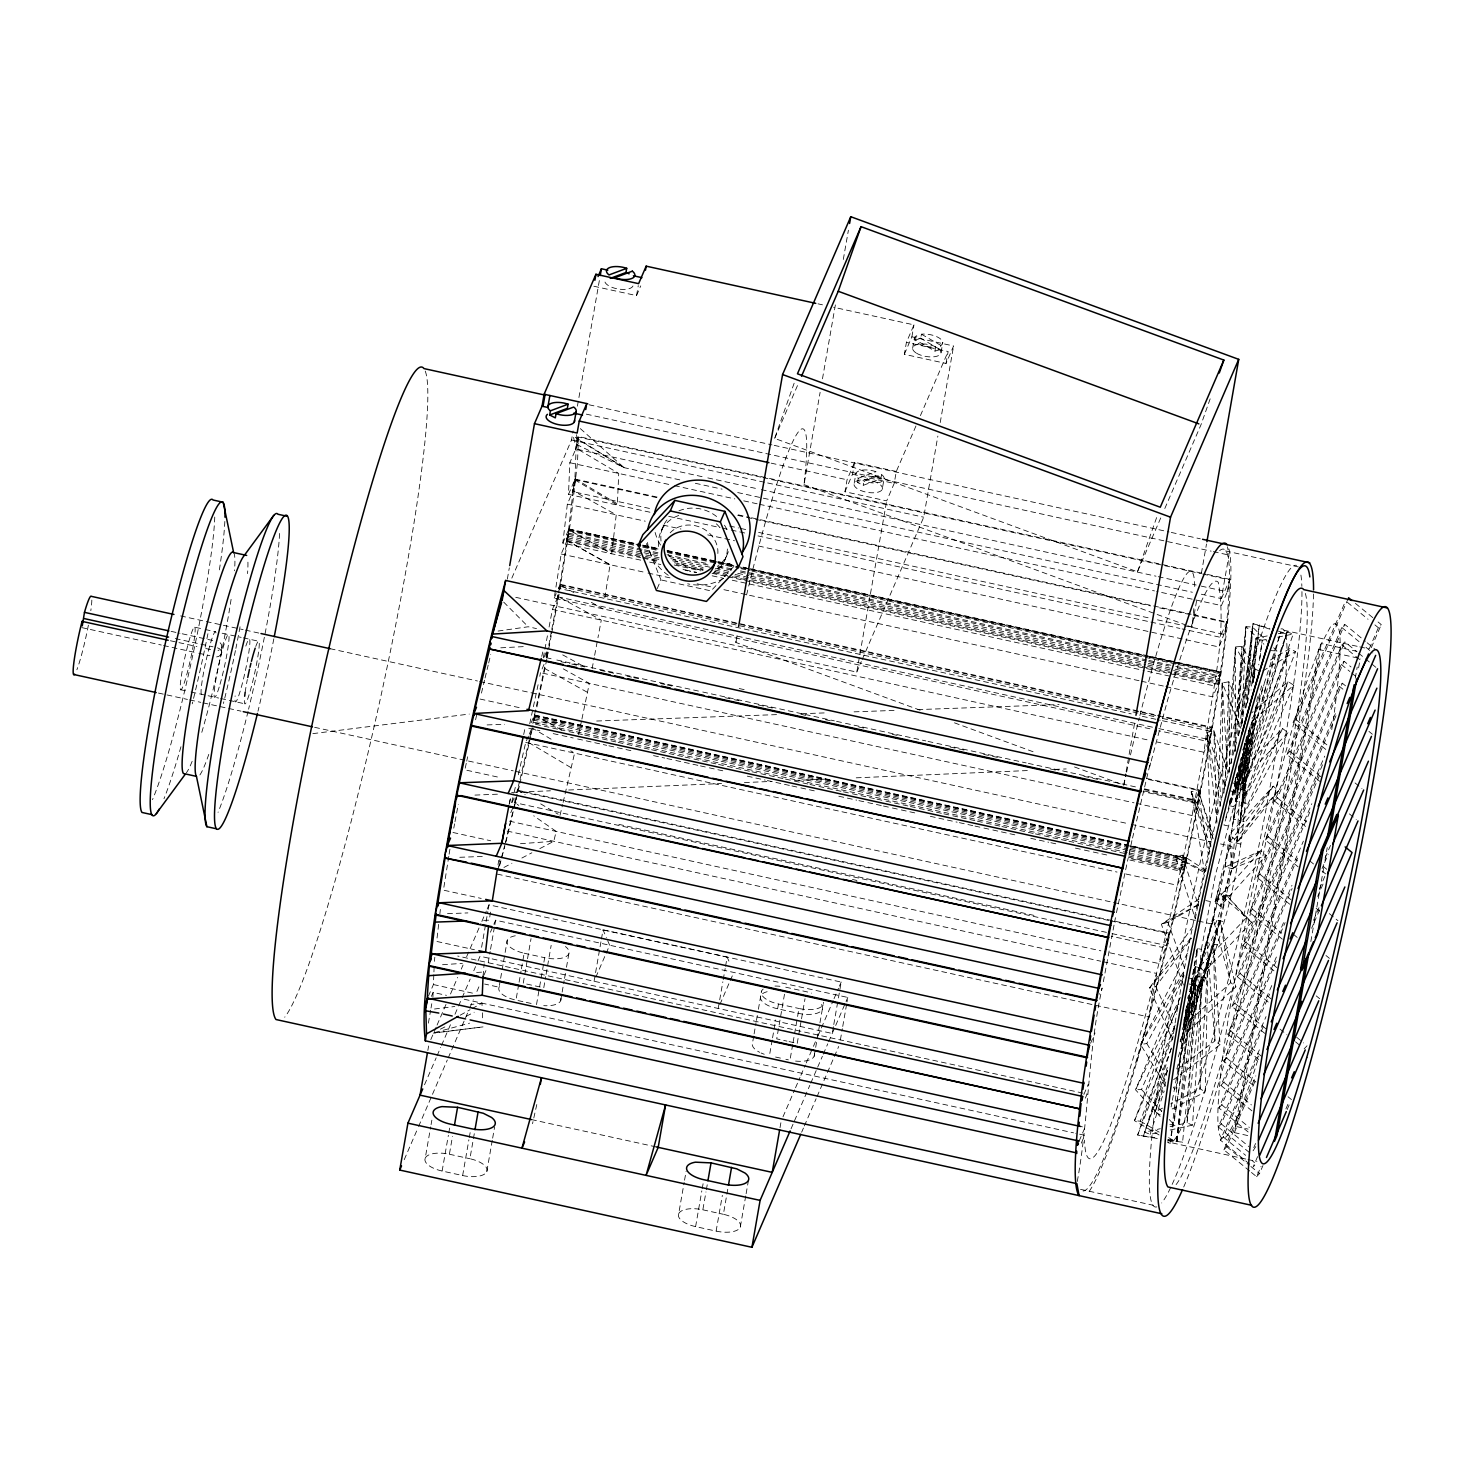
<?xml version="1.0" encoding="UTF-8"?>
<svg xmlns="http://www.w3.org/2000/svg" width="1464" height="1464" viewBox="0 0 1464 1464"><rect width="100%" height="100%" fill="white"/><g stroke="black" fill="none" stroke-linecap="round" stroke-linejoin="round"><path stroke-width="0.75" stroke-dasharray="5 3.75" d="M1189.116 983.973L1199.858 986.333L1202.566 985.601C1227.564 922.21 1244.4 852.688 1245.736 784.539L1243.046 785.253L1233.786 806.664L1229.87 805.804L1235.049 791.951L1235.067 785.143M1235.159 751.16L1235.451 646.905L1242.039 646.411L1256.387 670.97M1248.609 730.078L1240.337 820.645L1287.991 732.714L1282.519 728.486L1241.252 770.704C1231.627 835.084 1220.994 899.701 1201.047 961.848L1200.023 1088.795L1205.275 1091.906L1207.891 963.349C1233.603 883.744 1243.448 800.277 1255.728 717.891L1293.792 685.244L1288.137 681.583L1251.793 712.748M1225.276 786.388L1228.882 681.767L1222.184 682.974L1217.444 814.478M221.503 652.23L221.759 646.008M432.905 997.259L433.106 992.427L446.428 995.337M428.366 996.234L433.417 984.558L433.838 973.999M433.93 971.895L434.186 965.545M483.047 976.268L484.163 963.916M1127.683 850.383L534.122 720.233L534.708 714.963L532.384 722.502M578.262 443.281L569.844 462.716L568.49 494.374L650.839 512.418M569.185 530.133L569.148 528.925L566.184 541.954L569.185 530.133L640.591 545.798M575.187 481.528L572.314 492.16L574.913 478.673L576.139 448.167L578.353 437.699M575.315 480.338L575.279 479.131L572.753 491.611L651.663 508.923M574.766 479.826L617.351 505.08L618.723 473.439L576.139 448.167L575.352 449.503L578.317 436.492L1205.366 573.98M1077.266 1181.503C1088.996 1117.508 1087.862 1051.847 1102.154 988.017L1099.501 994.184M1125.981 874.026L1177.312 885.281L1184.12 869.433L1186.206 860.21L1186.298 857.831L1130.336 845.643M1199.858 986.333L1198.723 980.185L1201.358 949.367L1197.442 948.507L1194.825 979.324L1173.817 1124.48L1169.828 1124.718M1165.893 686.598L1212.778 696.882L1218.56 683.395L1220.738 671.793L743.035 567.135M1244.235 821.505L1233.493 819.145L1282.519 728.486L1240.337 820.645L1247.694 735.495M1235.707 778.299L1235.049 791.951L1239.13 784.393L1240.008 764.117M1241.765 723.582L1245.956 626.702L1252.415 627.013L1267.11 641.36M1237.775 735.093L1242.039 646.411L1234.042 751.16M1229.138 772.223L1235.451 646.905L1253.092 677.118M558.553 592.828L566.971 540.527L658.452 560.584M1211.808 964.19L1201.047 961.848L1195.887 975.701L1187.084 1122.87L1192.483 1125.157L1202.731 977.202L1207.891 963.349L1200.023 1088.795L1170.797 1103.874M1270.514 659.971L1289.693 648.662L1295.549 651.59L1242.954 789.828L1241.82 783.679L1244.656 743.126M1247.511 702.574L1253.019 623.701L1269.874 628.349M1230.401 798.978L1229.87 805.804L1264.091 684.182M1223.922 793.067L1235.451 646.905M1278.255 633.729L1287.094 631.954L1293.169 634.058L1241.82 783.679L1239.13 784.393L1241.399 757.419M1245.59 707.954L1252.415 627.013L1242.424 721.917M1235.067 751.215L1235.653 744.407M1235.854 742.157L1245.956 626.702L1263.908 644.233M1252.214 683.413L1256.167 638.139L1267.22 635.925M1230.199 895.931L1219.439 893.571L1199.437 966.935L1204.561 971.584L1251.574 922.357L1226.283 895.071L1220.226 906.253L1231.974 868.591L1234.61 839.183L1278.566 790.761L1273.259 786.168L1229.303 834.59L1225.13 867.091L1215.047 901.513L1220.226 906.253L1266.14 855.452L1260.943 850.712L1225.13 867.091L1235.872 869.451M1293.792 685.244L1242.442 802.437L1249.341 730.078M1254.3 678.07L1255.16 669.011L1261.016 671.958M1198.321 905.521L1198.741 901.22L1194.569 922.32M1167.265 1140.017L1182.564 1142.249L1198.65 984.76L1202.731 977.202L1187.084 1122.87L1169.242 1126.768M1273.625 647.747L1276.901 650.931L1235.049 791.951L1236.952 773.87M1231.132 763.531L1245.956 626.702M1245.736 784.539L1234.976 782.179L1287.094 631.954L1241.82 783.679L1247.072 736.044M1253.056 681.62L1259.296 624.908L1251.061 690.056M1235.488 777.659L1234.976 782.179L1235.634 777.677M1241.692 723.326L1253.019 623.701L1269.947 629.191M434.351 961.336L434.826 957.273M438.651 924.37L436.656 941.425L474.428 949.715M439.877 913.701L440.371 909.437M517.487 792.61L517.579 790.212L516.426 792.884M640.72 560.145L562.835 543.071L567.355 504.11L574.565 487.402M557.51 594.97L557.418 597.349L558.571 594.677M1136.741 1062.187L1148.911 1016.986L1156.505 973.432L1174.146 900.049L1190.342 824.616L1203.994 752.276L1209.776 738.789L1212.009 728.413L1211.954 727.205L1162.874 716.445M1233.493 819.145L1243.229 749.513M1185.108 1017.736L1170.413 1141.517L1176.196 1142.03L1195.96 985.473L1194.825 979.324L1189.5 991.787M1185.364 1015.485L1186.444 1006.482M1278.346 631.094L1286.801 633.821L1239.13 784.393L1243.668 748.452M1238.416 735.806L1253.019 623.701M1246.358 803.297L1235.598 800.936L1236.11 788.327L1289.693 648.662L1242.954 789.828L1252.306 717.305M1259.9 658.379L1262.243 640.244L1266.653 639.365M1239.111 765.91L1236.11 788.327L1246.87 790.688M1247.493 703.141L1256.167 638.139L1262.243 640.244L1258.729 664.894M1241.82 783.679L1250.11 725.412M1245.242 743.126L1235.598 800.936L1288.137 681.583L1242.442 802.437L1257.485 696.699M1245.901 707.917L1256.167 638.139M1287.991 732.714L1246.706 774.932L1236.751 843.209L1278.566 790.761M1253.166 682.425L1255.16 669.011L1253.001 682.517M1242.954 789.828L1255.911 705.319M1242.442 802.437L1255.728 717.891M448.789 856.385L443.427 890.149L481.199 898.42M449.137 854.134L450.564 845.149M490.513 912.109L489.251 920.161L480.192 920.49M498.016 864.858L498.712 860.356M1149.972 728.798L554.197 598.154L555.588 589.333M555.936 587.119L561.188 553.996L567.904 538.441M604.815 597.843L610.067 564.72L566.971 540.527M1199.236 967.576L1195.338 966.716L1175.574 1090.845L1173.286 1087.057M1201.358 949.367L1215.413 874.941L1233.786 806.664M1240.667 844.069L1229.925 841.708L1246.541 736.557M1331.728 729.621L1333.411 718.934A263.264 24.101 -77.6 0 0 1330.355 627.031L1320.455 645.386M1239.697 765.818L1236.11 788.327L1235.36 784.228M1240.063 763.567L1241.143 756.815M1181.375 1043.374L1197.442 948.507L1195.905 955.077M1191.184 983.113L1195.722 956.724M1196.106 954.528L1197.241 947.922M428.385 1023.153L430.654 1010.215M431.02 1008.056L431.77 1003.737M507.349 579.104L509.307 567.849M427.836 1050.457L428.623 1045.991M492.27 1140.364L486.798 1171.639A21.1 8.949 9.9 0 1 462.642 1175.537L442.128 1171.035A21.1 8.949 9.9 0 1 425.237 1158.134L430.69 1126.859M431.075 1124.626L431.862 1120.161M442.128 1171.035L448.368 1135.295M448.753 1133.063L449.924 1126.365M481.601 947.299L487.841 911.56M488.244 909.327L489.013 904.844L841.196 982.069L838.085 999.949M511.833 578.134L571.527 439.969L573.101 430.947M577.42 406.168L599.837 277.776M497.943 870.586L499.883 859.478M425.237 1158.134A21.1 8.949 9.9 0 1 449.393 1154.236L452.504 1136.357M1106.4 932.367L515.072 802.711L516.463 794.732M488.207 962.653L490.147 951.49M490.55 949.258L494.448 926.913M494.832 924.681L495.619 920.216L847.802 997.441L847.016 1001.907M532.878 723.472L534.269 715.493L1123.382 844.673M546.383 657.793L547.426 651.809M462.642 1175.537L468.883 1139.797M469.285 1137.565L470.438 1130.867M500.249 980.514L499.078 987.212L484.639 984.046M500.633 978.281L507.258 940.309M486.798 1171.639A21.1 8.949 9.9 0 0 469.907 1158.738L473.037 1140.859M473.421 1138.626L474.592 1131.928M593.853 286.23L636.529 295.6L638.267 285.626M518.695 984.485L515.968 1000.113A21.1 8.949 9.9 0 1 500.725 985.181M519.098 982.253L521.038 971.071M521.422 968.839L524.149 953.21A21.1 8.949 9.9 0 1 507.441 943.859A21.1 8.949 9.9 0 1 515.84 935.679M492.654 1138.132L494.612 1126.951M527.132 960.97L523.234 983.314L543.766 987.797L545.706 976.634M527.516 958.737L531.029 938.625M536.501 1004.615L539.228 988.987M539.612 986.754L543.51 964.41M543.894 962.177L544.681 957.712A21.1 8.949 9.9 0 0 565.891 956.669A21.1 8.949 9.9 0 0 565.397 946.531M546.09 974.402L551.159 945.36M536.794 1104.533L532.53 1123.711M560.657 1000.717L564.152 980.606M564.555 978.373L566.111 969.442M566.495 967.21L568.837 953.796M594.073 981.246L601.045 941.279M601.429 939.064L603.04 929.86L606.352 937.564M920.161 710.223L735.825 642.44L737.014 635.687M748.708 586.076A215.08 19.691 -77.6 0 1 804.011 484.621L820.115 392.315M822.475 378.81L835.45 304.512M843.301 259.476L848.406 230.214M745.725 1195.942L740.272 1227.216A21.1 8.949 9.9 0 1 716.116 1231.114L695.601 1226.612A21.1 8.949 9.9 0 1 678.692 1213.711L684.164 1182.436M684.548 1180.204L686.104 1171.273M718.202 1008.458L722.85 981.813M723.234 979.599L725.174 968.491M725.558 966.277L727.169 957.072L729.658 962.855M695.601 1226.612L701.823 1190.872M702.226 1188.64L703.397 1181.942M678.692 1213.711A21.1 8.949 9.9 0 1 702.848 1209.813L705.977 1191.934M706.362 1189.701L707.533 1183.004M716.116 1231.114L722.356 1195.374M915.952 425.969L896.297 471.463L894.211 483.413L886.672 500.889L844.966 491.739L847.052 479.789L854.592 462.313L897.286 471.683M753.722 1036.091L752.551 1042.789A21.1 8.949 9.9 0 0 759.67 1052.323M754.106 1033.859L756.046 1022.677M756.449 1020.445L758.004 1011.514M758.389 1009.282L761.573 991.091M740.272 1227.216A21.1 8.949 9.9 0 0 723.381 1214.296L726.492 1196.436M726.894 1194.203L728.066 1187.505M844.966 491.739L852.506 474.263L854.592 462.313M854.207 483.212L855.928 473.366M857.538 482.498L858.27 478.307A14.402 6.112 9.9 0 1 859.039 470.896A14.402 6.112 9.9 0 1 875.948 471.683L875.234 475.873L857.538 482.498L863.193 485.353L880.871 478.728L881.603 474.537L863.906 481.18L863.193 485.353M769.826 1053.458L772.168 1040.062M772.553 1037.83L775.682 1019.951M821.377 1004.579A21.1 8.949 9.9 0 1 798.154 1013.289L777.622 1008.788L778.464 1004.011A21.1 8.949 9.9 0 1 763.202 989.078M746.128 1193.709L748.47 1180.295M784.503 994.202L776.707 1038.873L786.973 1041.124M904.331 354.306L911.889 336.83L953.595 345.98L946.037 363.456L904.331 354.306L906.417 342.356L913.975 324.88L833.638 307.275M882.225 489.36A14.402 6.112 9.9 0 0 863.357 479.789A14.402 6.112 9.9 0 0 859.057 489.726A14.402 6.112 9.9 0 0 882.225 489.36L883.945 479.497M911.889 336.83L913.975 324.88M912.603 348.395L914.323 338.532M515.749 597.33L856.788 672.104L859.533 656.329M859.935 654.079L886.672 500.889M792.701 1044.564L789.956 1060.192L785.857 1059.296M793.085 1042.331L798.978 1008.495A21.1 8.949 9.9 0 0 823.39 1002.273M915.512 339.904L916.244 335.714L940.144 349.603L940.876 345.413A14.402 6.112 9.9 0 0 938.625 337.635A14.402 6.112 9.9 0 0 921.442 334.195L920.71 338.385L915.512 339.904L934.929 351.122L940.144 349.603M780.019 1127.683L781.19 1120.966M797.221 1043.374L801.119 1021.049M801.522 1018.816L805.017 998.704M934.929 351.122L935.661 346.931A14.402 6.112 9.9 0 1 918.495 343.509A14.402 6.112 9.9 0 1 916.244 335.714M814.112 1056.294L815.283 1049.578M815.686 1047.346L819.584 1025.02M819.968 1022.787L823.134 1004.597M941.059 352.458L942.779 342.594M946.037 363.456L948.123 351.506L906.417 342.356M833.4 1026.758L832.229 1033.456L480.046 956.248L476.459 964.538M833.785 1024.526L837.683 1002.181M862.204 659.532L923.711 517.195L937.857 436.089M940.217 422.565L953.595 345.98M840.391 1039.879L842.331 1028.716M842.733 1026.484L846.631 1004.139M1074.485 766.971L1123.785 785.088L1125.743 773.834M1126.145 771.583L1134.783 722.063M1132.532 838.103L1150.283 763.165M1187.67 625.695L1191.971 627.287L1197.076 598.007M1201.395 573.248L1206.501 543.986M1201.322 594.219L1221.379 598.611L1228.973 555.076L1227.436 546.749M1184.23 625.695L1224.343 634.498C1230.785 603.278 1227.418 628.459 1218.945 646.978L756.87 545.651M1247.712 1135.552L1234.372 1132.624L1318.698 649.467L1321.26 643.519L1356.872 651.334M1234.372 1132.624L1236.934 1126.676L1321.26 643.519M1355.28 678.18L1357.201 667.108M1310.829 941.553L1324.243 864.712M1324.993 860.448L1327.226 847.638M1358.61 667.804L1360.166 658.946M1171.145 1106.912L1171.969 1102.429M1172.389 1100.196L1194.825 979.324L1187.487 998.375M453.767 828.167L454.59 823.848M454.993 821.688L456.219 815.21M456.622 813.051L458.25 804.413M509.124 804.413L510.35 797.935M515.273 797.752L514.633 803.242L515.694 801.229M539.777 676.295L540.472 672.671M543.272 657.83L547.426 635.815M549.091 627.013L552.404 609.408L558.004 596.47L601.283 620.114L597.952 637.737M545.926 656.476L547.005 651.48M531.121 722.777L534.525 714.908L545.194 664.766M551.361 631.679L548.451 647.088L549.586 644.471M551.763 629.483L558.004 596.47M546.804 659.184L535.989 711.559M547.188 657.116L551.233 635.669M551.654 633.454L559.138 593.853M559.742 589.809L560.383 584.337L558.809 588.51M581.922 719.025L589.333 683.395L561.572 667.895M592.133 668.536L594.219 657.537M594.64 655.341L597.55 639.933M1103.344 981.685L1115.44 917.69M509.509 803.553L510.79 796.928M1183.278 1024.837L1184.669 1018.121M1185.145 1015.888L1195.338 966.716L1193.343 970.815M466.266 763.311L464.857 769.844L500.395 777.64M466.723 761.134L467.657 756.778M475.617 719.739L477.026 713.206M528.413 736.172L525.722 742.413L517.89 776.597M529.712 723.82L538.752 681.73M520.031 779.306L532.018 727.864L551.361 739.357M547.92 652.779L546.749 657.647M530.572 736.776L520.086 783.002M531.048 734.562L532.933 725.705M534.122 720.233L535.513 713.718M563.128 802.4L574.602 753.118L570.722 750.831M578.591 734.544L581.446 721.24M1116.446 912.731L1117.856 906.179M1118.313 904.002L1128.14 858.252M1129.055 854.043L1132.001 840.245M1199.437 896.846L1209.813 851.115M523.673 734.544L525.1 727.937M1239.422 763.97L1229.87 805.804L1229.815 799.051M481.455 693.076L484.547 680.193M485.06 678.033L488.171 665.15M488.683 663.009L490.751 654.408M511.668 802.473L513.736 793.854M514.267 791.695L515.291 787.376M519.519 781.465L517.433 790.084L525.173 794.678M505.446 842.697L512.656 812.685M513.589 808.732L515.017 802.803L518.768 805.401M516.591 797.404L515.072 802.711M505.885 842.056L519.555 785.198L517.158 790.761L1108.486 920.417M539.832 848.608L553.795 841.288L556.174 831.406L533.719 815.796M560.017 815.357L562.615 804.559M541.753 656.348L542.796 652.011M1235.049 791.951L1261.584 685.939M1225.88 817.644L1229.412 804.505M1229.998 802.309L1232.926 791.347M499.627 865.572L504.806 846.338M603.058 929.896L727.187 957.108M1149.643 766.843L1150.686 762.964M1151.216 761.006L1167.503 700.487A295.874 27.084 -77.6 0 1 1218.432 582.617C1227.656 639.054 1210.49 696.297 1203.994 752.276L1157.127 741.992M1229.851 803.242L1249.304 731.323M499.096 866.304L504.934 844.838M1239.13 784.393L1280.543 632.631L1286.801 633.821M1184.156 1024.214L1213.253 919.319L1223.995 921.679M1217.737 944.975L1206.976 942.615L1183.553 1026.41L1188.677 1030.729L1235.854 986.919L1220.098 920.819L1199.437 966.935L1246.45 917.708L1226.283 895.071L1215.047 901.513L1219.439 893.571L1251.574 922.357M1226.283 895.071L1204.561 971.584L1220.098 920.819L1230.748 982.6L1235.854 986.919M1184.138 1021.03L1201.047 961.848M1220.098 920.819L1188.677 1030.729L1213.821 944.115L1220.061 1044.747L1173.634 1079.645M1199.437 966.935L1213.253 919.319L1230.748 982.6L1183.553 1026.41L1213.821 944.115L1214.919 1040.959L1220.061 1044.747M1176.8 1068.885L1207.891 963.349L1180.368 1041.892M1167.485 1070.824L1155.224 1111.908L1160.476 1115.001L1161.794 1110.7M1185.547 1010.288L1195.887 975.701L1206.629 978.062M1178.3 1056.88L1202.731 977.202L1180.112 1041.343M1229.211 807.945L1223.959 825.037L1227.857 825.897M1171.328 1047.986L1144.702 1132.13L1150.1 1134.399L1159.031 1132.459M1189.756 989.719L1195.887 975.701M1242.771 750.227L1280.543 632.631M1150.1 1134.399L1164.173 1091.028M1180.35 1041.142L1198.65 984.76L1195.96 985.473L1186.096 1010.764M1175.135 1025.001L1137.638 1135.112L1158.518 1138.736M1143.219 1136.503L1167.32 1067.457M1183.9 1020.005L1195.96 985.473L1170.413 1141.517L1166.625 1139.321M1160.732 517.927L1137.455 571.802L774.657 438.395L794.421 382.415M1137.455 571.802L1157.237 515.822M1210.161 398.83L1201.029 424.67L1164.319 509.637M1165.783 1081.969L1155.224 1111.908L1163.02 1107.882M1167.375 1070.184L1144.702 1132.13L1160.312 1128.707M1182.235 1029.613L1198.65 984.76L1176.983 1140.859L1182.564 1142.249M1319.503 647.6L1306.913 681.309A263.264 24.101 -77.6 0 0 1245.882 921.533L1233.731 985.894A263.264 24.101 -77.6 0 0 1227.729 1135.021L1238.05 1115.879L1251.171 1080.725A263.264 24.101 -77.6 0 0 1258.839 1056.788M1178.41 1003.407L1134.509 1120.674L1159.067 1134.948M1206.025 870.531L1182.29 855.177L1175.629 857.3L1204.652 872.581L1206.263 868.372M1174.421 1027.142L1134.509 1120.674L1140.273 1121.186L1172.847 1036.494M1171.31 1048.7L1137.638 1135.112L1157.31 1137.986M1184.065 975.591L1135.515 1089.802L1160.129 1116.483M636.529 295.6L640.738 285.883M679.754 479.863L624.03 467.638L575.004 443.683L578.573 435.412L577.493 462.331L570.667 521.056L559.962 588.62L1131.215 713.865M568.49 494.374L575.7 477.667M562.835 543.071L569.697 527.186M554.197 598.154L557.473 590.559M558.296 588.656L560.913 582.599M544.077 657.208L548.122 647.838M542.064 668.993L544.443 663.466M529.309 734.105L532.018 727.864M512.016 802.656L515.438 794.714M431.404 996.362L433.106 992.427M510.735 812.74L513.315 806.774M430.8 1039.605L436.18 1027.161M437.059 1025.093L446.026 1004.359M450.509 994.001L457.665 977.403M461.252 969.113L463.045 964.977M466.632 956.687L480.961 923.51M481.857 921.442L486.322 911.066M487.219 908.998L489.013 904.844M661.472 530.371L663.832 524.899M424.523 1084.769L436.162 1057.832M437.059 1055.745L440.646 1047.455M441.524 1045.388L450.491 1024.654M454.975 1014.296L457.646 1008.074M458.543 1006.006L461.233 999.784M462.13 997.698L470.2 979.05M473.769 970.76L475.562 966.606M490.422 932.22L493.02 926.218M493.88 924.223L495.619 920.216M404.229 1159.689L417.697 1128.524M418.594 1126.457L447.307 1059.991M448.204 1057.905L468.846 1010.142M469.743 1008.056L473.329 999.747M476.916 991.439L479.606 985.217M483.962 975.134L486.56 969.131M657.171 588.711L660.959 579.927L645.331 540.857M774.657 438.395L797.935 384.52M724.406 560.95L726.766 555.478M595.811 977.238L605.309 955.223M606.188 953.229L609.646 945.213L607.176 939.467M920.417 415.611L948.123 351.506M856.788 672.104L861.308 661.637M719.94 1004.45L729.438 982.436M730.316 980.441L733.775 972.444M782.984 1116.831L794.623 1089.875M795.519 1087.807L800.003 1077.431M800.899 1075.363L805.365 1065.005M806.261 1062.919L812.538 1048.407M813.435 1046.339L817.022 1038.049M817.918 1035.981L833.144 1000.736M834.041 998.649L838.506 988.291M839.403 986.224L841.196 982.069M791.036 1128.836L809.83 1085.3M810.727 1083.214L822.384 1056.276M823.28 1054.19L827.746 1043.832M828.642 1041.764L834.828 1027.454M835.688 1025.459L845.204 1003.444M846.064 1001.449L847.802 997.441M801.65 1132.221L803.443 1128.03M804.358 1125.944L816.107 1098.75M817.004 1096.646L838.707 1046.449M1221.379 598.611L1229.906 579.36L1227.71 590.944L1221.434 605.584L1156.706 591.401M1226.795 621.706L1220.079 637.243L1182.125 628.916M1090.589 1043.283L1095.017 1033.017M1083.854 1094.486L1088.246 1084.312M1085.336 1098.165L1087.13 1094.047L457.738 956.047M1079.133 1141.06L1085.007 1127.426L1080.542 1126.457M1081.292 1143.164L1084.696 1135.295L1075.765 1133.337M1325.78 749.458L1293.041 722.594L1345.617 600.862M1293.041 722.594L1295.933 719.464L1348.527 597.733M1319.705 781.337L1286.947 754.472L1341.811 627.489L1344.721 624.359L1365.4 641.323M1286.947 754.472L1289.857 751.343L1344.721 624.359M1305.559 826.483L1274.54 801.028L1341.939 645.02L1344.849 641.891L1356.908 651.773M1274.54 801.028L1277.431 797.898L1344.849 641.891M1298.147 866.853L1265.408 839.988L1341.244 664.436L1344.135 661.307L1351.034 666.962M1265.408 839.988L1268.3 836.859L1344.135 661.307M1289.711 904.203L1256.954 877.339L1339.469 686.36L1342.36 683.231L1345.819 686.067M1256.954 877.339L1259.864 874.209L1342.36 683.231M1282.299 939.156L1249.542 912.292L1335.827 712.584M1249.542 912.292L1252.452 909.144L1336.028 715.695M1369.298 648.717L1378.374 627.727L1381.266 624.597L1376.105 620.37M1273.973 970.815L1242.954 945.36L1324.7 756.156M1371.311 647.674L1381.266 624.597M1242.954 945.36L1245.846 942.23L1323.108 763.421M1237.702 964.849L1319.156 776.323M1268.19 1002.035L1237.153 976.58L1311.836 803.736M1237.153 976.58L1240.063 973.45L1310.243 811.019M1264.695 1033.328L1231.938 1006.463L1303.363 841.159M1231.938 1006.463L1234.847 1003.334L1299.044 854.756M1258.729 1059.515L1227.71 1034.078L1291.962 885.354M1227.71 1034.078L1230.62 1030.931L1292.145 888.52M1253.001 1085.19L1223.703 1061.144L1284.898 919.502M1223.703 1061.144L1226.612 1058.014L1285.118 922.613M1251.94 1110.865L1220.921 1085.428L1276.992 955.608M1220.921 1085.428L1223.812 1082.299L1277.194 958.755M1325.103 857.867L1330.502 845.405M1248.17 1132.001L1218.871 1107.955L1272.106 984.723M1322.047 868.536L1323.767 864.565M1324.627 862.589L1328.196 854.299M1218.871 1107.955L1221.763 1104.826L1269.599 994.129M1319.393 888.923L1324.792 876.424M1317.691 896.426L1323.017 884.091M1249.341 1152.479L1218.322 1127.042L1266.031 1016.638M1218.322 1127.042L1221.232 1123.895L1264.42 1023.922M1313.519 920.325L1319.833 905.685M1311.616 928.286L1313.336 924.333M1314.196 922.338L1319.558 909.931M1249.67 1164.136L1220.372 1140.108L1260.65 1046.888M1220.372 1140.108L1223.282 1136.979L1259.077 1054.117M1249.707 1171.035L1223.867 1149.826L1255.819 1075.857M1223.867 1149.826L1226.759 1146.696L1255.179 1080.944M1253.77 1147.648L1255.563 1143.476M1255.783 1146.586L1251.08 1153.907M1257.594 1156.615L1253.111 1166.973L1256.021 1163.843L1252.58 1161.007M1251.446 1172.463L1256.606 1176.69L1261.053 1166.424M1285.904 1108.889L1288.576 1102.721M1256.606 1176.69L1259.516 1173.561L1262.975 1165.545M1287.167 1109.566L1289.747 1103.582M1180.368 997.478L1135.515 1089.802L1141.499 1089.472L1178.904 1004.158M1193.508 970.87L1195.338 966.716M1187.469 953.101L1140.602 1044.582L1165.93 1086.215M1183.516 972.041L1140.602 1044.582L1146.806 1043.521L1183.736 974.237M1192.904 926.255L1149.423 988.127L1172.243 1038.909M1190.982 938.021L1149.423 988.127L1155.81 986.498L1191.714 938.406M1229.925 841.708L1273.259 786.168L1236.751 843.209L1241.252 770.704L1246.706 774.932M1215.047 901.513L1260.943 850.712L1231.974 868.591L1229.303 834.59L1234.61 839.183M1304.131 1048.901L1307.041 1045.772M733.867 566.422L711.028 590.907L660.959 579.927M1177.404 1069.141L1214.919 1040.959L1206.976 942.615M1198.961 899.061L1161.355 924.242L1183.498 985.199M1262.938 670.823L1295.549 651.59M1198.083 904.679L1161.355 924.242L1167.906 922.247L1198.229 904.898M460.172 1015.211L470.09 1009.721M472.067 1008.623L481.967 1003.133L482.095 1006.555L481.967 1003.133L470.658 1004.542M503.927 867.457L511.906 863.266M521.879 858.032L531.853 852.798M1172.17 1108.98L1205.275 1091.906M440.408 1029.174L446.374 1026.191M466.247 1016.236L474.19 1012.246M1231.974 868.591L1266.14 855.452M858.27 478.307L875.948 471.683M1204.652 872.581L1191.22 791.878L1197.955 789.828L1213.29 835.322M1220.738 671.793L1214.425 685.939L1143 670.274M1211.954 727.205L1205.787 741.022L1158.902 730.756M1136.247 803.315L1192.062 815.558C1196.436 812.41 1206.702 769.789 1194.441 802.894L1143.091 791.64M434.643 1032.559L469.56 1023.171M1186.298 857.831L1180.35 871.117L1126.786 859.368M1109.785 952.789L1158.884 963.55L1166.991 944.683L1169.242 933.483L1162.745 947.501L1111.396 936.246M1210.838 846.832L1207.105 732.421L1213.857 730.701L1227.674 771.839M1170.175 1130.025L1192.483 1125.157M1277.706 637.151L1293.169 634.058M498.089 631.057L528.23 626.757L536.519 628.587M312.857 733.629L469.285 714.066M434.497 1009.007L454.847 1006.5M434.643 1032.87L483.029 1026.886L433.289 1033.108M520.47 843.703L553.795 841.288M442.531 964.721L462.368 963.367M476.605 972.48L483.23 972.041M500.779 647.82L525.356 646.521M511.631 792.427L550.427 790.798M568.673 790.011L721.587 783.533M744.407 782.563L771.784 781.41M794.604 780.44L828.844 778.994M856.239 777.823L1029.668 770.467M1054.775 769.405L1066.195 768.929M474.94 795.098L497.577 794.183M487.091 724.918L504.623 724.277M535.165 723.198L569.35 721.99M596.672 721.02L776.634 714.615M801.686 713.718L824.47 712.913M854.079 711.852L897.359 710.314M917.855 709.601L1059.094 704.568M459.806 857.282L484.017 856.422M447.49 913.664L467.876 912.914M1270.441 650.602L1276.901 650.931M1168.235 1139.578L1176.983 1140.859L1191.806 983.259L1202.566 985.601M818.01 303.835L822.475 304.823M589.059 404.778L771.986 444.891M774.218 445.367L1169.059 531.944M1171.292 532.438L1200.297 538.807M1225.624 550.958L1298.275 566.897M586.314 414.147L1211.131 551.159M1213.363 551.654L1228.973 555.076M852.506 474.263L894.211 483.413M771.162 463.155L847.052 479.789M1207.58 574.455L1229.906 579.36M760.859 477.136L577.877 437.022L575.791 448.972L705.575 477.429M763.092 477.63L1200.462 573.522M1202.694 574.016L1229.467 579.89L1227.381 591.84L1198.394 585.49M571.527 439.969L765.452 482.479M767.685 482.974L923.711 517.195M707.807 477.904L759.084 489.159M761.317 489.653L1156.029 576.194M1158.244 576.688L1196.161 584.996M695.345 483.285L722.1 489.141M737.691 492.563L1192.391 592.261M569.844 462.716L672.287 485.188M674.52 485.664L734.8 498.895M743.73 500.853L757.126 503.781M759.359 504.275L1154.474 590.907M1283.873 630.252L1357.604 646.411M1359.836 646.905L1368.767 648.863M575.279 479.131L657.848 497.229M738.167 514.852L749.33 517.304M751.563 517.78L758.261 519.263M760.493 519.738L1191.165 614.185M1193.398 614.66L1226.869 621.999M574.84 479.661L657.409 497.778M737.746 515.383L744.426 516.847M746.658 517.341L753.356 518.805M755.589 519.299L1150.558 605.895M1159.488 607.853L1226.429 622.548M1318.698 649.467L1358.757 658.251M729.639 526.015L738.551 527.973M740.784 528.467L747.482 529.931M758.608 532.365L1148.581 617.881M1157.493 619.839L1181.997 625.201M668.7 516.334L720.05 527.589M722.283 528.083L728.981 529.547M731.213 530.041L746.841 533.463M757.986 535.916L1148.654 621.578M1150.887 622.072L1179.893 628.422M567.355 504.11L645.24 521.184M663.101 525.1L680.961 529.016M707.753 534.891L734.544 540.765M568.984 528.98L640.39 544.626M642.623 545.12L658.416 548.506M667.163 550.501L734.288 565.141M569.221 529.327L640.628 544.974M642.861 545.468L658.489 548.89M667.401 550.848L734.361 565.525M743.273 567.483L1147.172 656.055M1149.405 656.531L1220.811 672.196M657.977 549.037L568.709 529.456L566.623 541.406L640.738 557.656M666.907 550.995L711.522 560.785M713.755 561.261L733.848 565.671M736.081 566.165L1220.299 672.342L1218.213 684.292L1169.169 673.532M642.824 546.292L658.452 549.714M667.383 551.672L738.789 567.318M741.022 567.812L1147.136 656.86M1149.368 657.354L1220.775 673.019M569.093 530.993L640.5 546.658M642.733 547.152L658.342 550.574M667.273 552.532L738.679 568.178M740.912 568.673L749.842 570.631M752.075 571.125L1220.683 673.861M568.746 533.207L642.385 549.366M644.618 549.842L657.995 552.788M666.925 554.746L709.326 564.043M718.257 566.001L731.634 568.929M740.564 570.887L1146.696 659.935M1148.929 660.429L1173.469 665.809M1175.702 666.303L1220.336 676.075M568.508 534.415L642.147 550.556M644.38 551.05L657.775 553.978M668.938 556.43L709.107 565.232M718.019 567.19L731.414 570.118M740.345 572.076L1146.458 661.124M1148.691 661.618L1168.784 666.029M1177.715 667.987L1220.098 677.283M568.142 536.117L641.781 552.257M644.014 552.752L659.642 556.174M670.805 558.626L713.188 567.922M715.42 568.416L728.816 571.344M737.746 573.302L748.891 575.755M751.124 576.23L1146.092 662.844M1148.325 663.338L1172.884 668.719M1175.116 669.194L1219.732 678.985M567.758 537.782L643.611 554.417M645.844 554.911L659.239 557.839M672.635 560.767L703.873 567.629M715.036 570.063L732.878 573.98M735.111 574.474L748.507 577.402M750.739 577.896L1145.708 664.51M1147.941 664.985L1219.347 680.65M567.337 539.283L643.208 555.917M645.441 556.412L658.837 559.339M674.465 562.762L703.47 569.13M714.615 571.564L725.778 574.016M734.708 575.974L1145.287 666.01M1147.52 666.486L1172.078 671.885M1174.311 672.36L1218.926 682.151M676.313 564.5L703.086 570.374M714.249 572.808L729.859 576.23M732.091 576.725L1171.694 673.111M1173.927 673.605L1218.56 683.395M642.971 558.15L658.58 561.572M674.19 564.994L700.945 570.869M712.09 573.302L725.467 576.249M727.699 576.725L1166.936 673.037M649.65 562.103L660.813 564.555M685.372 569.935L696.535 572.387A34.99 31.531 23.4 0 1 689.855 571.399M712.163 575.809L723.326 578.262M732.256 580.22L1140.767 669.798M561.188 553.996L645.77 572.552M648.003 573.046L670.329 577.932M697.12 583.807L712.748 587.229M723.911 589.681L1139.12 680.723M1141.353 681.217L1163.66 686.104M560.383 584.337L1138.333 711.047M1140.548 711.541L1160.641 715.951M1155.755 715.512L559.943 584.868L573.778 592.536M1157.987 715.988L1211.533 727.736L1209.447 739.686L1155.993 727.974M560.309 586.405L1138.26 713.133M1140.493 713.609L1153.888 716.555M1162.819 718.513L1211.899 729.273M1142.378 716.317L1160.22 720.233M1162.453 720.727L1211.552 731.488M557.857 596.818L1153.76 727.48M552.404 609.408L1148.197 740.034M1232.285 782.892L1243.046 785.253M1229.925 790.816L1238.965 792.811M739.265 688.538L745.963 690.02M1146.586 778.427L1200.151 790.176M1148.435 779.47L1199.711 790.706L1197.625 802.656L1144.024 790.908M546.2 657.684L554.691 659.55M556.814 660.008L700.524 691.52M702.757 692.014L834.352 720.855M836.584 721.349L843.264 722.813M845.497 723.308L925.797 740.912M928.03 741.406L934.709 742.87M936.942 743.364L1026.154 762.927M1028.387 763.403L1068.537 772.205M1070.77 772.699L1135.442 786.882M1144.354 788.84L1195.649 800.076M560.987 661.691L569.606 663.576M571.747 664.052L584.667 666.889M600.277 670.311L613.654 673.239M627.013 676.167L631.478 677.155M633.711 677.631L640.39 679.095M660.447 683.505L664.912 684.475M667.145 684.969L673.824 686.433M725.083 697.669L731.78 699.133M733.995 699.627L740.692 701.091M758.517 705.008L765.196 706.471M767.429 706.966L774.127 708.43M800.863 714.286L807.542 715.75M825.385 719.666L832.064 721.13M858.819 727.004L865.499 728.468M892.235 734.324L898.933 735.788M950.191 747.024L956.87 748.488M959.103 748.982L965.801 750.446M983.625 754.363L990.304 755.827M992.537 756.321L999.217 757.785M1050.493 769.021L1057.173 770.485M1083.909 776.359L1090.607 777.823M1092.839 778.299L1099.519 779.781M1144.098 789.553L1195.356 800.79M542.687 673.166L1134.014 802.821M180.658 615.923L243.134 629.63M245.366 630.106L258.762 633.052M330.169 648.698L477.447 680.998M479.661 681.492L528.76 692.252M530.993 692.747L1129.037 823.866M1131.251 824.36L1211.588 841.965M1220.519 843.923L1231.681 846.375A40.187 3.678 -77.6 0 1 1220.83 908.485A40.187 3.678 -77.6 0 1 1215.889 901.44A40.187 3.678 -77.6 0 1 1231.681 846.375M194.785 627.214A32.153 2.946 -77.6 0 1 186.111 676.899A32.153 2.946 -77.6 0 1 182.14 671.281A32.153 2.946 -77.6 0 1 194.785 627.214L203.13 629.044M205.216 629.502L215.629 631.789M222.144 633.217L241.176 637.389M243.262 637.846L258.908 641.287M480.064 699.042L522.465 708.338M171.087 631.35L179.981 633.308M182.195 633.784L213.286 640.61M534.543 714.999L1128.286 845.112M534.781 715.365L1128.36 845.515M1130.592 845.991L1186.371 858.233M1125.615 845.149L1185.858 858.362L1183.772 870.311L1127.994 858.087M534.763 716.171L1128.323 846.32M1130.556 846.814L1186.334 859.039M175.277 638.56L213.03 646.832M534.616 717.342L1128.195 847.491M1130.428 847.985L1186.206 860.21M534.378 718.806L1127.957 848.955M1130.19 849.449L1185.968 861.674M1129.915 850.877L1185.712 863.12M170.41 640.756L196.908 646.557M205.747 648.497L212.371 649.943M533.665 722.356L1127.225 852.506M1129.458 852.981L1185.254 865.224M535.549 724.296L557.857 729.2M560.09 729.676L566.788 731.158M569.02 731.634L582.398 734.58M584.63 735.056L591.328 736.538M593.561 737.014L600.258 738.497M602.491 738.972L615.868 741.919M618.101 742.394L624.799 743.877M627.031 744.353L649.339 749.257M651.572 749.751L658.269 751.215M660.502 751.691L682.828 756.595M685.061 757.089L691.74 758.553M693.973 759.047L716.299 763.933M718.531 764.428L725.211 765.892M727.443 766.386L749.769 771.272M752.002 771.766L758.681 773.23M760.914 773.724L783.24 778.61M785.473 779.104L792.17 780.568M794.385 781.062L807.78 783.99M810.013 784.484L816.711 785.948M818.943 786.442L841.251 791.329M843.484 791.823L850.181 793.287M852.414 793.781L874.722 798.667M876.954 799.161L883.652 800.625M885.885 801.119L908.192 806.005M910.425 806.499L917.123 807.963M919.355 808.457L941.663 813.344M943.896 813.838L950.594 815.302M952.826 815.796L975.134 820.682M977.366 821.176L984.064 822.64M986.297 823.134L999.692 826.062M1001.925 826.556L1008.623 828.02M1010.837 828.514L1017.535 829.978M1019.768 830.472L1033.163 833.419M1035.396 833.894L1042.094 835.358M1044.326 835.853L1066.634 840.757M1068.866 841.233L1075.564 842.715M1077.797 843.191L1100.104 848.095M1102.337 848.571L1109.035 850.053M1111.268 850.529L1126.877 853.951M1129.11 854.445L1184.907 866.688M1128.707 855.946L1184.504 868.189M81.801 627.617L161.315 645.038M163.529 645.533L196.652 652.798M198.866 653.273L209.901 655.707M1128.323 857.19L1184.12 869.433M528.76 728.249L539.868 730.682M553.209 733.61L559.87 735.074M562.084 735.55L573.193 737.984M577.639 738.972L606.663 745.322M608.896 745.817L631.204 750.703M653.53 755.607L664.693 758.059M666.925 758.535L673.623 760.017M675.856 760.493L698.182 765.398M700.414 765.892L707.112 767.356M709.345 767.85L724.973 771.272M747.299 776.158L765.141 780.074M767.374 780.568L789.7 785.473M791.933 785.948L798.63 787.412M800.863 787.907L816.491 791.329M838.817 796.233L856.678 800.149M858.911 800.643L865.608 802.107M867.841 802.601L881.237 805.529M883.469 806.024L890.149 807.488M892.381 807.982L899.079 809.446M901.312 809.94L916.94 813.362M930.335 816.308L957.127 822.182M959.359 822.658L972.755 825.605M974.987 826.08L981.685 827.563M983.918 828.038L990.616 829.521M992.848 829.997L1017.407 835.395M1030.784 838.323L1048.645 842.239M1050.878 842.733L1057.575 844.197M1075.436 848.114L1082.134 849.577M1084.366 850.072L1091.064 851.536M1093.297 852.03L1108.925 855.452M525.722 742.413L1117.05 872.068M1205.805 900.561L1209.721 901.421M180.584 689.709L188.929 691.539M190.997 691.996L218.63 698.053M220.716 698.511L244.689 703.781M158.441 693.058L187.447 699.426M189.68 699.902L200.824 702.354M203.057 702.848L240.993 711.156M314.632 727.315L513.242 770.851M515.474 771.345L1111.268 901.989M1113.5 902.465L1196.07 920.582M1198.302 921.057L1213.912 924.498M517.579 790.212L1169.169 933.099M1110.719 920.911L1168.748 933.629L1166.662 945.579L1108.632 932.861M618.833 824.36L1034.554 915.512M852.451 879.48L856.916 880.45M509.527 821.176L1100.855 950.831M1187.981 977.824L1198.723 980.185M507.148 831.058L1100.708 961.207M1102.941 961.702L1156.505 973.432A295.874 27.084 -77.6 0 1 1084.495 1140.127M452.962 832.485L490.714 840.775M497.321 874.118L1148.911 1016.986M785.729 987.194L806.243 991.695A21.1 8.949 9.9 0 1 811.44 993.141M778.464 1004.011L798.978 1008.495M524.149 953.21L544.681 957.712M1236.934 1126.676L1248.06 1129.11M789.023 1041.581L795.172 1042.935M1245.773 1159.049L1167.577 1141.902A263.264 24.101 -77.6 0 0 1248.243 895.895A263.264 24.101 -77.6 0 0 1280.945 628.971M1248.005 1159.543L1256.936 1161.501M518.018 1000.571L524.185 1001.925M526.235 1002.364L532.384 1003.718M775.591 1057.045L783.807 1058.838M433.417 984.558L475.617 993.818M464.198 999.235L1073.533 1132.843M1080.524 1189.335L1153.175 1205.256M531.487 1119.576L655.982 1146.879M449.393 1154.236L469.907 1158.738M702.848 1209.813L723.381 1214.296M804.011 484.621L1185.529 624.908M954.455 722.832L1033.767 751.984M875.234 475.873L880.871 478.728M1205.513 871.281L1175.629 857.3L1195.21 918.532M562.725 654.884L582.324 665.608M566.952 540.655L610.067 564.72M591.346 602.344L603.058 608.878M544.517 668.389L587.631 692.454M534.525 714.908L561.938 730.207M921.442 334.195L940.876 345.413M1140.273 1121.186L1159.177 1132.148M1168.638 1137.638L1176.196 1142.03M574.913 478.673L617.497 503.945M528.833 742.632L571.418 767.886M540.673 803.864L558.095 814.204M580.348 428.623L624.03 467.638L577.054 438.944L576.56 434.698M624.03 467.638L573.229 436.034L575.004 443.683M1355.426 603.388L1374.385 618.943M1347.338 602.29L1368.035 619.254M1374.916 624.908L1378.374 627.727M1367.12 642.751L1375.739 649.815M1341.811 627.489L1359.05 641.635M1365.949 647.289L1372.829 652.944M1358.629 653.2L1363.808 657.446M1365.528 658.855L1375.867 667.328M1341.939 645.02L1353.999 654.92M1355.719 656.329L1360.898 660.575M1341.244 664.436L1349.863 671.5M1351.583 672.928L1356.744 677.155M1339.469 686.36L1342.909 689.196M1368.931 731.414L1372.372 734.233M1295.933 719.464L1328.69 746.329M1355.06 782.929L1361.959 788.584M1289.857 751.343L1322.596 778.207M1349.387 813.874L1356.268 819.529M1277.431 797.898L1306.73 821.926M1323.346 866.523L1326.805 869.342M1310.115 861.161L1313.556 863.998M1322.175 871.062L1325.615 873.898M1268.3 836.859L1297.598 860.887M1329.367 913.646L1337.986 920.71M1316.118 908.284L1319.558 911.12M1259.864 874.209L1290.882 899.646M1325.963 955.498L1329.422 958.334M1293.773 934.599L1297.214 937.436M1252.452 909.144L1281.75 933.19M1316.227 995.868L1319.668 998.704M1245.846 942.23L1278.603 969.095M1240.063 973.45L1272.802 1000.315M1296.683 1037.281L1303.582 1042.935M1279.994 1029.101L1286.893 1034.755M1295.512 1041.819L1300.691 1046.065M1234.847 1003.334L1267.604 1030.199M1230.62 1030.931L1261.639 1056.386M1288.027 1096.756L1291.468 1099.592M1226.612 1058.014L1255.911 1082.061M1223.812 1082.299L1251.391 1104.917M1221.763 1104.826L1249.341 1127.463M1221.232 1123.895L1248.81 1146.532M1223.282 1136.979L1245.681 1155.352M1226.759 1146.696L1249.176 1165.088M1250.897 1166.497L1259.516 1173.561M503.671 602.107L528.23 626.757M1141.499 1089.472L1161.501 1111.139M1169.205 1119.484L1173.817 1124.48M1146.806 1043.521L1165.216 1073.807M1209.74 851.499L1191.22 791.878L1212.961 838.25M1155.81 986.498L1174.988 1029.155M1242.497 714.816L1228.882 681.767L1229.614 771.986M1222.952 793.067L1222.184 682.974L1240.905 728.395M1167.906 922.247L1184.705 968.491M1191.22 791.878L1210.088 844.71M1216.859 821.322L1207.105 732.421L1225.313 786.552M1182.29 855.177L1198.504 905.85M1213.162 838.817L1197.955 789.828L1208.294 854.134M1207.105 732.421L1220.738 807.396M1221.305 800.332L1213.857 730.701L1216.877 823.445M1222.184 682.974L1227.893 773.962M482.351 1012.814L482.663 1019.658M735.825 642.44A215.08 19.691 -77.6 0 1 737.234 635.98M746.585 594.951A215.08 19.691 -77.6 0 1 748.177 588.29M1139.889 715.567A215.08 19.691 -77.6 0 1 1194.734 590.248M1193.819 608.548A215.08 19.691 -77.6 0 1 1191.971 627.287M1123.785 785.088A215.08 19.691 -77.6 0 1 1126.127 774.328M1126.603 772.168A215.08 19.691 -77.6 0 1 1130.007 757.071M1130.483 754.93A215.08 19.691 -77.6 0 1 1139.34 717.744M560.895 998.375A21.1 8.949 9.9 0 1 543.73 1005.658M764.245 1054.245A21.1 8.949 9.9 0 1 761.097 1053M814.368 1053.952A21.1 8.949 9.9 0 1 795.391 1061.071M774.968 986.059A21.1 8.949 9.9 0 1 780.294 986.315M777.622 1008.788A21.1 8.949 9.9 0 1 760.896 999.436A21.1 8.949 9.9 0 1 769.314 991.256M728.34 551.654A34.99 31.531 23.4 0 1 717.287 566.385M687.641 570.85A34.99 31.531 23.4 0 1 681.217 568.398M661.014 541.058A34.99 31.531 23.4 0 1 667.181 519.683M678.893 510.881A34.99 31.531 23.4 0 1 717.031 516.884M724.479 525.21A34.99 31.531 23.4 0 1 727.498 531.048M727.388 548.982A34.99 31.531 23.4 0 1 713.151 573.01M658.654 546.529A34.99 31.531 23.4 0 1 680.632 514.889M716.372 523.837A34.99 31.531 23.4 0 1 720.855 528.852M730.115 563.201A48.898 44.048 23.4 0 1 715.091 568.91M702.647 569.752A48.898 44.048 23.4 0 1 668.353 554.728M660.538 545.029A48.898 44.048 23.4 0 1 655.012 532.036M723.545 578.408A48.898 44.048 23.4 0 1 687.677 583.807M668.279 575.315A48.898 44.048 23.4 0 1 647.381 541.406M670.164 532.841A27.304 24.595 23.4 0 1 702.006 528.047A27.304 24.595 23.4 0 1 717.58 555.881M632.96 285.992A14.402 6.112 9.9 0 1 616.472 288.664A14.402 6.112 9.9 0 1 604.943 279.844M881.603 474.537A14.402 6.112 9.9 0 1 880.834 481.967A14.402 6.112 9.9 0 1 863.906 481.18M214.75 517.048A160.766 14.713 -77.6 0 1 191.51 661.087A160.766 14.713 -77.6 0 1 152.494 799.655M247.91 562.158A113.68 10.394 -77.6 0 1 247.544 573.614M240.041 626.793A113.68 10.394 -77.6 0 1 235.887 648.406M235.43 650.602A113.68 10.394 -77.6 0 1 223.406 703.507M208.785 754.363A113.68 10.394 -77.6 0 1 199.397 775.572M279.551 533.463A160.766 14.713 -77.6 0 1 248.587 709.198M248.057 711.413A160.766 14.713 -77.6 0 1 218.045 812.337M224.834 521.458A160.766 14.713 -77.6 0 1 219.069 571.893M207.925 633.729A160.766 14.713 -77.6 0 1 192.242 703.836M180.95 746.732A160.766 14.713 -77.6 0 1 163.986 798.703M201.428 694.284A32.153 2.946 -77.6 0 1 207.193 655.744A32.153 2.946 -77.6 0 1 215.995 633.692M233.636 552.568A113.68 10.394 -77.6 0 1 234.515 570.759M231.092 599.362A113.68 10.394 -77.6 0 1 200.989 735.056M192.15 761.298A113.68 10.394 -77.6 0 1 186.367 772.718M273.823 638.853A160.766 14.713 -77.6 0 1 257.975 711.248M245.824 646.082A32.153 2.946 -77.6 0 1 249.338 648.625A32.153 2.946 -77.6 0 1 240.224 691.045A32.153 2.946 -77.6 0 1 235.118 695.912M255.761 646.502A32.153 2.946 -77.6 0 1 258.542 652.029A32.153 2.946 -77.6 0 1 249.392 693.79A32.153 2.946 -77.6 0 1 244.506 697.962M245.165 692.326A32.153 2.946 -77.6 0 1 247.343 679.479M91.829 600.094A40.187 3.678 -77.6 0 1 90.823 610.671M88.371 625.201A40.187 3.678 -77.6 0 1 76.878 669.743M220.112 642.751A5.252 4.648 2.3 0 1 218.008 650.547M217.477 647.82A5.252 4.648 2.3 0 1 216.416 656.97M425.237 371.087A334.945 30.652 -77.6 0 1 381.244 694.595A334.945 30.652 -77.6 0 1 284.711 1017.206M1228.863 548.835A334.945 30.652 -77.6 0 1 1183.296 875.454A334.945 30.652 -77.6 0 1 1087.789 1193.288M1305.357 593.451A307.349 28.127 -77.6 0 1 1263.56 893.168A307.349 28.127 -77.6 0 1 1175.921 1184.815M1313.501 593.981A334.945 30.652 -77.6 0 1 1266.049 893.607A334.945 30.652 -77.6 0 1 1183.681 1187.084M1219.658 550.629A328.467 30.067 -77.6 0 1 1185.73 861.381A328.467 30.067 -77.6 0 1 1082.207 1190.818M1300.91 575.077A328.467 30.067 -77.6 0 1 1301.862 586.35M1301.954 591.602A328.467 30.067 -77.6 0 1 1247.548 926.181A328.467 30.067 -77.6 0 1 1161.702 1202.969M1156.853 1206.867A328.467 30.067 -77.6 0 1 1195.356 884.293A328.467 30.067 -77.6 0 1 1296.61 565.415M1172.518 1040.044A263.264 24.101 -77.6 0 1 1173.121 1035.871M1173.451 1033.749A263.264 24.101 -77.6 0 1 1174.769 1025.111M1175.116 1022.915A263.264 24.101 -77.6 0 1 1176.544 1013.985M1176.91 1011.734A263.264 24.101 -77.6 0 1 1236.842 741.205M1238.562 735.129A263.264 24.101 -77.6 0 1 1242.607 721.313M573.119 490.769L568.599 529.73L611.714 553.795L616.234 514.816L573.119 490.769M916.757 353.355A14.402 6.112 9.9 0 0 940.565 353.977A14.402 6.112 9.9 0 0 923.162 343.93A14.402 6.112 9.9 0 0 916.757 353.355M220.003 684.328A32.153 2.946 -77.6 0 0 228.677 634.644A32.153 2.946 -77.6 0 0 216.031 678.71A32.153 2.946 -77.6 0 0 220.003 684.328"/><path stroke-width="1.5" d="M81.874 625.531L82.057 621.377L168.195 640.262M82.277 625.805L84.473 612.355A40.187 3.678 -77.6 0 1 91.39 596.36L173.96 614.459M478.399 976.378L429.3 965.6L427.195 998.979L482.278 995.282L1080.542 1126.457M459.751 783.46L459.696 782.252L456.75 795.281L1108.779 937.619M482.278 995.282L483.047 976.268M1087.111 1057.429L1088.576 1048.974M435.686 912.566L435.595 914.945L1087.185 1057.813M488.5 926.547L485.536 952.149L431.185 954.107L436.18 914.067M431.715 955.498L431.825 953.119L431.185 954.107M447.673 847.363L447.764 844.984L445.44 852.524M474.153 715.347L474.244 712.968L471.298 725.998L1123.309 868.335L819.84 801.778M492.05 638.322L492.142 635.943L490.586 640.097M1076.699 1151.143L1076.772 1153.486M445.129 854.153L444.8 857.996L1096.573 1000.827M438.23 905.777L438.45 904.313M497.303 869.36L492.307 900.854L437.956 902.812L445.093 857.812L446.593 857.758M1141.096 787.98L1140.95 791.786M437.407 906.454L438.102 902.465L1089.692 1045.333L1088.978 1047.474M429.995 961.628L431.386 953.65L1082.976 1096.518M425.804 1008.147L427.799 997.698M800.735 1134.307L751.929 1247.291L399.745 1170.065L407.925 1123.163L422.73 1088.923M1227.07 544.663A334.945 30.652 -77.6 0 0 1129.22 836.31A334.945 30.652 -77.6 0 0 1079.096 1195.63L1076.9 1183.681L425.31 1040.812L426.5 1033.95L425.786 1009.245M502.134 600.569L505.647 580.439L1157.237 723.308L1169.407 678.088M509.71 565.598L534.47 423.663L542.028 406.187L544.114 394.237L595.939 274.28L638.615 283.65L646.173 266.155L815.777 303.359M427.451 1052.689L420.04 1095.145L531.487 1119.576M543.016 406.406L545.102 394.457M549.878 395.5L547.792 407.45L542.028 406.187M549.677 414.989L550.409 410.817A14.402 6.112 9.9 0 1 551.159 403.387A14.402 6.112 9.9 0 1 568.087 404.174L567.355 408.365L549.677 414.989L555.313 417.862L556.046 413.672L573.723 407.047A14.402 6.112 9.9 0 1 572.955 414.458A14.402 6.112 9.9 0 1 556.046 413.672M594.896 280.264L595.939 274.28M574.346 421.852L576.066 411.988M600.222 275.525L601.411 268.754L607.816 270.163M454.462 1125.194L457.573 1107.315L442 1106.601A21.1 8.949 9.9 0 0 433.6 1114.781A21.1 8.949 9.9 0 0 450.308 1124.132L470.841 1128.634A21.1 8.949 9.9 0 0 492.05 1127.591A21.1 8.949 9.9 0 0 491.556 1117.471L483.285 1113.262L457.573 1107.315M586.789 403.588L579.25 421.083L577.164 433.033L534.47 423.663M585.746 409.572L586.442 405.583M474.977 1129.696L478.106 1111.816M610.25 278.398L625.97 272.487L626.702 268.315A14.402 6.112 9.9 0 0 609.774 267.528A14.402 6.112 9.9 0 0 609.024 274.939L626.702 268.315M645.478 270.145L646.173 266.155M540.289 1084.458L541.46 1077.779L521.953 1148.16L524.624 1141.975M738.57 626.683L782.581 374.528L850.767 216.709L1238.727 359.357L1206.903 541.735M849.596 223.461L850.767 216.709M707.917 1180.771L711.047 1162.892L695.473 1162.178A21.1 8.949 9.9 0 0 687.055 1170.358A21.1 8.949 9.9 0 0 703.781 1179.709L724.314 1184.211A21.1 8.949 9.9 0 0 745.505 1183.168A21.1 8.949 9.9 0 0 745.011 1173.048L736.758 1168.839L711.047 1162.892M728.45 1185.273L731.561 1167.394M751.929 1247.291L760.109 1200.389L790.139 1130.903M779.635 1129.915L772.223 1172.371L656.311 1146.953M1135.954 715.292L1170.541 517.176L1238.727 359.357M1155.316 734.379L1157.237 723.308M1300.581 969.406L1321.443 849.889L1336.724 814.533L1338.352 814.899L1317.49 934.416L1302.21 969.772L1300.581 969.406L1302.374 965.252M1302.21 969.772L1323.072 850.255L1338.352 814.899M1306.4 958.17L1274.43 1141.408L1276.992 1135.46L1308.981 952.222L1266.946 1049.505M1354.109 684.823L1327.262 838.652L1290.571 923.583M1329.843 832.705L1356.689 678.875M1100.525 984.668L1098.915 988.383L447.325 845.515L456.713 795.849L461.343 795.666L697.999 847.546M435.906 911.102L438.102 902.465L436.711 905.704M455.469 803.571L447.325 845.515L501.786 843.282L508.722 806.572M1081.091 1103.527L1080.45 1109.017L683.688 1021.378M456.329 799.161L457.518 793.854M501.786 843.282L505.647 823.427M490.184 641.763L489.177 648.955L1140.767 791.823M430.819 960.311L431.185 958.591M1141.408 786.351L1145.909 773.267M1110.865 925.669L459.275 782.801L471.737 725.449L614.551 756.778M523.179 736.758L513.608 780.861L459.275 782.801M490.751 644.782L491.135 643.117M541.222 658.507L528.559 710.607L473.805 713.499L489.964 647.527M505.647 580.439L497.211 611.952C470.822 718.092 448.222 825.257 432.301 933.483C429.263 969.022 421.028 1005.146 425.31 1040.812M501.585 602.637L491.703 636.474L1143.293 779.342M1081.859 1100.159L1082.646 1097.414M1077.998 1144.683L1078.401 1143.183M1125.066 857.264L1122.888 868.866M1110.517 926.566L1108.34 938.149M1098.586 989.28L1096.39 1000.864M801.522 376.23L838.232 291.263L861.033 226.664L1223.849 360.071L1219.274 372.991M431.386 953.65L428.861 966.13L1080.45 1109.017M1079.133 1141.06L427.543 998.174L425.018 1010.672L438.834 1013.07M598.044 276.531L601.411 268.754M476.495 707.295L473.805 713.499L1125.395 856.367M447.325 845.515L450.546 838.067M434.936 916.958L436.034 914.414L478.417 923.711M508.136 793.506L513.736 780.568L1114.214 912.237M425.018 1004.011L427.543 998.174M424.706 1011.862L425.457 1010.123M496.204 856.239L501.823 843.209L1102.319 974.878M638.322 545.212L642.861 534.671L674.849 500.395L724.9 511.375L742.998 556.631L738.442 567.172L706.471 601.448L656.403 590.468L638.322 545.212L670.292 510.936L674.849 500.395M399.745 1170.065L401.539 1165.911M738.442 567.172L720.361 521.916L724.9 511.375M861.033 226.664L797.459 373.796L1160.275 507.221L1223.849 360.071M1347.173 703.525L1349.808 697.413M1353.34 689.251L1368.584 653.951M1329.641 761.902L1375.684 655.36M1318.149 806.335L1377.587 668.755M1325.231 804.157L1327.939 797.88M1306.419 851.298L1376.892 688.172M1367.669 723.728L1370.396 717.433M1298.037 888.483L1375.117 710.095M1331.636 828.514L1371.475 736.337M1290.077 938.955L1292.767 932.733M1283.123 958.627L1316.612 881.108M1332.661 843.959L1368.437 761.188M1277.303 989.92L1312.348 908.815M1327.537 873.642L1363.679 789.993M1282.775 991.476L1285.484 985.199M1271.191 1021.872L1306.236 940.766M1321.351 905.795L1358.006 820.938M1274.028 1029.521L1276.754 1023.226M1309.877 950.154L1313.464 941.846M1315.258 937.692L1352.041 852.542L1345.141 846.887M1263.798 1074.576L1344.867 886.964M1298.897 1007.598L1301.606 1001.321M1261.035 1098.787L1337.09 922.778M1258.143 1123.309L1328.507 960.421M1258.491 1140.328L1318.771 1000.79M1291.596 1077.888L1294.286 1071.685M1259.626 1155.499L1305.247 1049.908M1266.451 1157.512L1286.307 1111.56M489.36 648.9L563.256 664.564M273.75 515.365L243.719 556.21A113.68 10.394 -77.6 0 0 210.267 668.92A113.68 10.394 -77.6 0 0 196.451 776.378L206.9 826.702L216.288 828.752M156.337 813.581L185.068 774.493M426.5 1033.895L458.195 1016.309M550.409 410.817L568.087 404.174M444.8 857.996L466.65 862.168M428.128 975.738L465.589 973.231M546.877 630.856L492.746 634.077L503.891 590.504L546.877 630.856L1148.069 762.671M434.9 922.119L466.595 920.966M633.418 275.781L641.946 277.648M544.114 394.237L587.778 403.808M544.443 394.987L423.974 368.58A334.945 30.652 -77.6 0 0 326.143 660.209A334.945 30.652 -77.6 0 0 276.001 1019.53L1161.849 1213.766M1202.53 539.283L1309.822 562.817M573.851 413.159L582.544 415.081M579.25 421.083L768.929 462.661M1387.451 607.981A307.349 28.127 -77.6 0 0 1266.653 1029.082A307.349 28.127 -77.6 0 0 1304.57 1082.884A307.349 28.127 -77.6 0 0 1387.451 607.981L1303.729 589.626A307.349 28.127 -77.6 0 0 1213.949 857.227A307.349 28.127 -77.6 0 0 1167.943 1186.956L1251.665 1205.311M670.292 510.936L720.361 521.916M287.31 516.298L277.922 514.248A160.766 14.713 -77.6 0 0 230.964 654.225A160.766 14.713 -77.6 0 0 206.9 826.702M152.165 814.698L142.008 812.465A160.766 14.713 -77.6 0 1 166.073 639.988A160.766 14.713 -77.6 0 1 213.03 500.011L223.187 502.243L233.636 552.568L246.684 555.423M567.721 665.553L576.651 667.511M581.117 668.481L610.122 674.849M614.587 675.819L623.518 677.777M627.964 678.747L656.988 685.115M661.453 686.104L670.366 688.043M674.831 689.032L683.761 690.99M688.226 691.96L703.836 695.4M708.302 696.37L1138.974 790.798M1321.443 849.889L1323.072 850.255M260.995 633.546L330.169 648.698M526.93 709.308L1129.421 841.416M84.473 612.355L168.872 630.874M84.235 618.595L168.616 637.096M618.998 757.748L661.399 767.044M665.864 768.014L708.265 777.311M712.73 778.299L721.661 780.257M726.107 781.227L755.131 787.595M759.596 788.565L768.509 790.523M772.974 791.512L781.904 793.47M786.369 794.44L801.979 797.862M806.444 798.85L815.375 800.808M73.639 674.465L156.209 692.563M243.225 711.65L312.399 726.821M702.464 848.516L744.865 857.831M749.33 858.801L758.261 860.759M762.726 861.747L791.75 868.097M796.215 869.085L805.145 871.043M809.61 872.013L838.634 878.382M843.099 879.37L852.03 881.328M856.495 882.298L1106.546 937.125M196.451 776.378L183.421 773.504A113.68 10.394 -77.6 0 1 200.44 651.553A113.68 10.394 -77.6 0 1 233.636 552.568M471.097 863.138L573.522 885.592M577.987 886.58L680.412 909.034M684.878 910.004L740.546 922.21M744.993 923.198L787.303 932.477M791.75 933.446L847.418 945.653M851.883 946.622L894.193 955.901M898.64 956.889L907.552 958.829M911.999 959.817L954.308 969.095M958.774 970.065L1001.083 979.343M1005.53 980.313L1014.442 982.271M1018.889 983.241L1061.199 992.519M1065.646 993.507L1096.829 1000.333M485.645 899.39L1090.552 1032.029M482.882 924.699L491.812 926.639M496.278 927.627L525.283 933.995M529.748 934.965L538.679 936.923M543.144 937.893L572.149 944.262M576.615 945.232L585.527 947.19M589.992 948.178L598.922 950.136M603.388 951.106L1087.606 1057.283M478.874 950.685L1083.781 1083.323M482.846 977.348L525.247 986.644M529.712 987.614L572.113 996.911M576.578 997.899L585.509 999.857M589.955 1000.827L618.979 1007.195M623.444 1008.165L632.357 1010.123M636.822 1011.112L645.752 1013.07M650.217 1014.04L665.827 1017.462M670.292 1018.45L679.223 1020.408M443.299 1014.04L452.23 1015.998M456.695 1016.986L465.607 1018.944M470.072 1019.914L1074.814 1152.516M407.925 1123.163L760.109 1200.389M838.232 291.263L1198.888 423.883M782.581 374.528L1170.541 517.176M625.97 272.487L629.099 273.805M1348.527 597.733L1351.967 600.569M1242.058 733.793A306.909 28.09 -77.6 0 1 1309.841 576.926M715.585 561.993A27.304 24.595 23.4 0 1 681.126 572.57A27.304 24.595 23.4 0 1 665.626 540.088M654.298 514.541A48.898 44.048 23.4 0 1 718.623 484.218A48.898 44.048 23.4 0 1 742.907 551.306M647.729 529.748A48.898 44.048 23.4 0 1 704.971 497.065A48.898 44.048 23.4 0 1 742.028 554.362M574.51 420.26A14.402 6.112 9.9 0 1 557.857 424.523A14.402 6.112 9.9 0 1 547.444 414.33M159.247 809.025A160.766 14.713 -77.6 0 1 175.46 645.661A160.766 14.713 -77.6 0 1 224.962 517.195M257.444 713.48A160.766 14.713 -77.6 0 1 215.281 800.131A160.766 14.713 -77.6 0 1 271.81 541.954A160.766 14.713 -77.6 0 1 274.262 636.62M244.671 696.26A32.153 2.946 -77.6 0 1 245.165 692.326M247.745 677.484A32.153 2.946 -77.6 0 1 249.502 669.286M249.978 667.255A32.153 2.946 -77.6 0 1 250.948 663.229M251.424 661.307A32.153 2.946 -77.6 0 1 255.194 648.131M74.682 674.19A40.187 3.678 -77.6 0 1 82.057 621.377M1182.546 1189.683A334.945 30.652 -77.6 0 1 1205.293 884.476A334.945 30.652 -77.6 0 1 1313.556 589.937M1077.431 1145.36A328.467 30.067 -77.6 0 1 1077.742 1140.438M1078.876 1126.164A328.467 30.067 -77.6 0 1 1079.243 1122.229M1079.865 1116.117A328.467 30.067 -77.6 0 1 1080.542 1109.767M1081.548 1100.928A328.467 30.067 -77.6 0 1 1082.097 1096.353M1082.957 1089.362A328.467 30.067 -77.6 0 1 1083.891 1082.171M1086.105 1066.249A328.467 30.067 -77.6 0 1 1086.709 1062.095M1088.63 1049.212A328.467 30.067 -77.6 0 1 1089.308 1044.82M1090.003 1040.373A328.467 30.067 -77.6 0 1 1090.717 1035.871M1091.449 1031.333A328.467 30.067 -77.6 0 1 1094.12 1015.138M1094.907 1010.434A328.467 30.067 -77.6 0 1 1095.731 1005.731M1098.824 988.182A328.467 30.067 -77.6 0 1 1104.13 959.378M1104.991 954.857A328.467 30.067 -77.6 0 1 1108.065 938.955M1110.792 925.266A328.467 30.067 -77.6 0 1 1111.707 920.691M1112.585 916.373A328.467 30.067 -77.6 0 1 1122.815 867.786M1125.267 856.715A328.467 30.067 -77.6 0 1 1140.694 790.029M1144.445 774.694A328.467 30.067 -77.6 0 1 1148.728 757.583M1149.258 755.479A328.467 30.067 -77.6 0 1 1155.7 730.591M665.589 1104.991L658.196 1147.355L646.082 1175.391L665.589 1104.991M632.338 271.169L614.66 277.812A14.402 6.112 9.9 0 0 631.57 278.581A14.402 6.112 9.9 0 0 632.338 271.169M666.596 569.295A27.304 24.595 23.4 0 0 712.931 568.124A27.304 24.595 23.4 0 0 685.61 531.158A27.304 24.595 23.4 0 0 666.596 569.295M1306.711 1057.594A263.264 24.101 -77.6 0 0 1377.716 650.821A263.264 24.101 -77.6 0 0 1274.247 1011.533A263.264 24.101 -77.6 0 0 1306.711 1057.594"/></g></svg>
